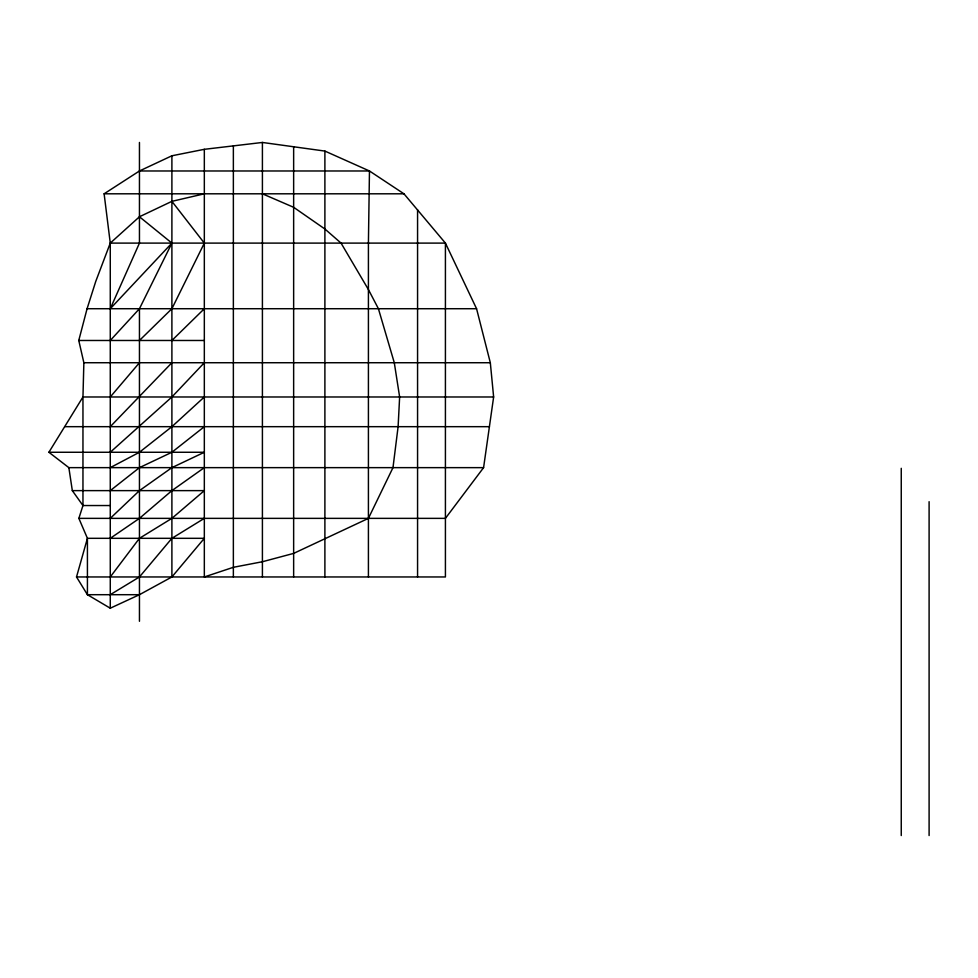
<?xml version="1.0" encoding="UTF-8"?>
<svg xmlns="http://www.w3.org/2000/svg" width="978" height="978" viewBox="0 0 978 978"><rect width="100%" height="100%" fill="white"/><g stroke="black" fill="none" stroke-linecap="round" stroke-linejoin="round"><path stroke-width="1.47" d="M204.329 193.803L204.329 149.316L262.41 142.458L324.892 151.077L369.464 170.979L403.951 193.803L445.418 243.106L476.567 308.718L490.32 362.728L493.633 396.982L483.584 467.643L445.418 518.364L78.863 518.364L82.959 505.54L82.959 396.982L83.863 362.728L78.766 340.478L87.079 308.718L95.746 281.419L110.269 243.106L139.451 216.761L171.896 201.346L204.329 193.803L204.329 576.959L233.363 567.301L262.41 561.739L293.644 553.401L368.413 518.364L392.985 467.643L398.107 426.677L399.635 396.982L394.293 362.728L378.413 308.718L368.413 289.549L341.053 243.106L324.892 228.999L293.644 207.299L262.41 193.803M139.451 594.697L87.421 594.697L87.421 538.316L204.329 538.316L171.896 576.959L139.451 594.697L110.269 608.206L87.421 594.697L76.516 576.959L87.421 538.316L78.863 518.364M110.269 340.478L139.451 308.718L171.896 243.106L139.451 216.761M483.584 467.643L68.851 467.643L48.9 452.264L82.959 396.982L493.633 396.982M110.269 576.959L139.451 538.316L171.896 518.364L204.329 490.626L72.323 490.626L68.851 467.643M110.269 396.982L139.451 362.728M171.896 243.106L110.269 308.718L139.451 243.106L139.451 142.458M171.896 362.728L110.269 426.677M204.329 362.728L171.896 396.982L110.269 452.264M139.451 340.478L171.896 308.718L204.329 243.106L171.896 201.346M171.896 340.478L204.329 308.718M110.269 518.364L139.451 490.626L171.896 467.643L204.329 452.264L48.9 452.264M204.329 396.982L171.896 426.677L139.451 452.264L110.269 467.643M204.329 426.677L171.896 452.264L139.451 467.643L110.269 490.626M204.329 467.643L171.896 490.626L139.451 518.364L110.269 538.316M110.269 608.206L110.269 243.106L104.12 193.803L139.451 170.979L171.896 155.783L204.329 149.316M204.329 518.364L171.896 538.316L139.451 576.959L110.269 594.697M139.451 170.979L369.464 170.979L368.413 243.106L368.413 576.959M104.12 193.803L403.951 193.803M110.269 243.106L445.418 243.106L445.418 576.959L76.516 576.959M87.079 308.718L476.567 308.718M78.766 340.478L204.329 340.478M83.863 362.728L490.32 362.728M64.756 426.677L489.416 426.677M110.269 505.54L82.959 505.54L72.323 490.626M929.1 501.69L929.1 835.542M901.251 468.315L901.251 835.542M417.569 209.732L417.569 576.959M324.892 151.077L324.892 576.959M293.644 146.761L293.644 576.959M262.41 142.458L262.41 576.959M233.363 145.893L233.363 576.959M171.896 155.783L171.896 576.959M139.451 308.718L139.451 621.287"/></g></svg>
